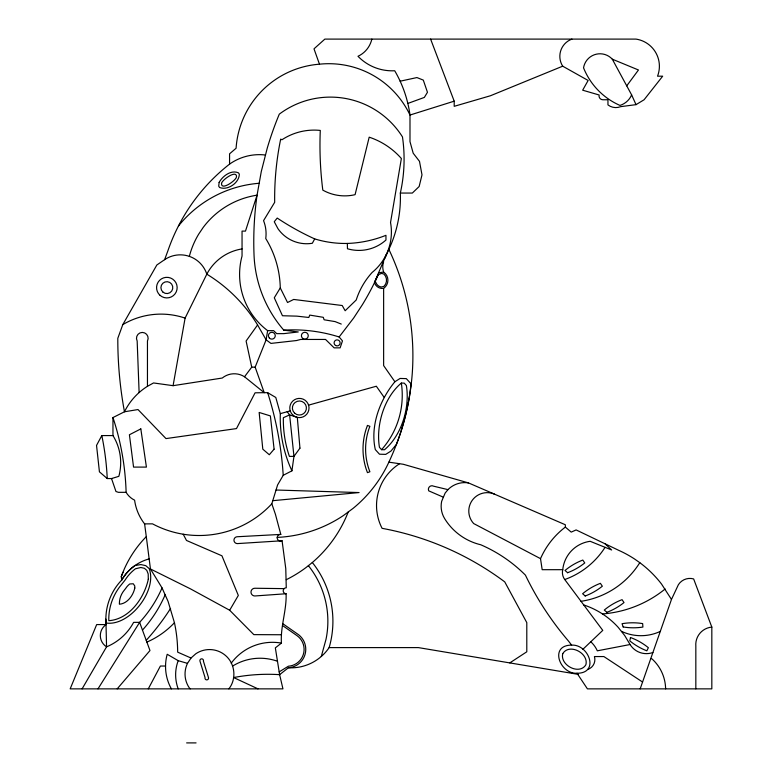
<?xml version="1.0" encoding="UTF-8"?>
<svg xmlns="http://www.w3.org/2000/svg" width="782" height="782" viewBox="0 0 782 782"><rect width="100%" height="100%" fill="white"/><g stroke="black" fill="none" stroke-linecap="round" stroke-linejoin="round"><path stroke-width="1.17" d="M287.15 411.743L289.623 414.89L293.954 456.385L291.921 470.832L283.231 475.3L277.6 484.928L271.823 503.794L275.42 514.282L280.797 534.409A3.372 3.372 0 0 0 277.229 538.427A3.372 3.372 0 0 0 282.077 540.763L285.772 568.622L286.261 587.81A2.972 2.972 0 0 0 283.211 590.703A2.972 2.972 0 0 0 286.104 593.753C286.711 610.429 280.327 626.587 281.422 643.107L275.342 647.867L279.624 674.661L282.947 688.864L70.175 688.864L96.665 624.574L106.108 624.574A13.323 13.323 0 0 0 106.557 646.841L82.09 688.864M384.979 258.138L388.869 249.38A122.07 122.07 0 0 0 400.335 193.056A154.631 154.631 0 0 0 402.466 136.899A85.16 85.16 0 0 0 279.291 114.152A331.744 331.744 0 0 0 267.248 148.169L261.296 171.493L257.053 195.177A331.744 331.744 0 0 0 254.042 255.186A121.884 121.884 0 0 0 283.788 330.151L298.274 331.959L283.788 333.64L276.72 333.64L273.641 330.649L267.639 330.649A70.38 70.38 0 0 1 242.049 255.988L242.049 231.101L245.48 231.101L257.053 195.177A82.716 82.716 0 0 0 203.164 227.484L198.667 234.17A82.716 82.716 0 0 0 189.342 256.369M267.639 330.649L266.115 339.838L255.157 367.149L264.228 392.681L267.659 392.681L275.792 397.461L280.318 413.649A125.687 125.687 0 0 0 289.936 466.336L291.921 470.832M112.96 435.574L101.807 435.574L96.538 445.408L99.431 471.839L107.242 478.555L111.533 478.555L118.844 476.336A51.563 51.563 0 0 0 112.96 435.574L112.96 417.559L124.465 411.782A62.785 62.785 0 0 1 147.456 386.308L153.536 382.955L173.086 385.673L185.099 318.108L206.81 274.169A48.21 48.21 0 0 1 242.049 248.92M321.294 656.479L326.016 639.295A89.109 89.109 0 0 0 308.391 565.66M605.112 543.813L611.651 549.99L590.175 541.3A31.798 31.798 0 0 0 562.757 569.687L542.17 569.687L540.518 558.651A79.627 79.627 0 0 1 565.357 527.097L565.337 524.761L468.467 482.905A23.616 23.616 0 0 0 447.959 489.63L445.134 493.09L441.664 501.301A23.616 23.616 0 0 0 444.606 518.554A58.073 58.073 0 0 0 480.715 544.751A143.165 143.165 0 0 1 525.426 575.141A303.856 303.856 0 0 0 568.612 641.201L571.632 645.13C588.797 644.094 599.892 673.312 577.018 673.253C559.853 674.289 548.759 645.072 571.632 645.13M640.175 688.864L671.474 599.442L678.395 584.682A13.685 13.685 0 0 1 693.644 578.934L711.825 627.096L711.825 688.864L587.419 688.864L577.018 673.253M430.608 39.1L454.205 101.171L454.205 106.323L490.441 95.756L562.698 66.187L588.132 80.468L582.668 90.194L599.139 94.993A3.832 3.832 0 0 0 602.805 99.754L607.956 99.754L607.956 104.905A12.923 12.923 0 0 0 620.703 106.645L636.02 104.651L644.085 99.764L662.686 76.186L657.545 76.186A27.478 27.478 0 0 0 636.02 39.1L324.862 39.1L314.002 48.836L319.467 64.192A90.36 90.36 0 0 0 236.086 148.248L229.566 153.829L229.566 164.122A187.084 187.084 0 0 0 167.895 250.807L164.621 259.663L156.84 265L122.803 324.598L117.808 338.303A397.442 397.442 0 0 0 124.465 411.782L138.003 409.553L165.989 438.594L236.487 428.585L255.079 392.808L264.228 392.681L244.522 376.768A19.003 19.003 0 0 0 222.254 378.038L173.086 385.673M283.788 330.151A152.324 152.324 0 0 1 339.134 336.974L353.689 317.981L362.428 304.628A266.408 266.408 0 0 0 373.992 283.68L386.396 254.297M106.108 624.574L105.873 620.527A56.646 56.646 0 0 1 121.718 580.048L121.269 576.647L124.191 569.276A109.421 109.421 0 0 1 146.293 536.638L144.602 523.881A49.119 49.119 0 0 1 134.602 500.167A19.863 19.863 0 0 1 126.117 492.328A262.449 262.449 0 0 0 112.96 417.559M121.269 576.647L122.94 572.277M277.19 537.4A129.538 129.538 0 0 0 343.572 515.426L353.053 508.398A129.538 129.538 0 0 0 388.869 462.152C401.88 434.499 409.827 404.538 412.212 374.079A247.581 247.581 0 0 0 388.869 249.38M374.92 281.735L378.556 273.905L375.135 281.276L375.966 282.713A6.862 6.862 0 0 0 381.313 287.014L383.923 286.378A8.524 8.524 0 0 0 383.923 274.062L381.626 273.387L378.224 274.648M148.287 688.864L160.398 666.029L165.549 666.029M314.706 238.911L312.331 243.27A34.858 34.858 0 0 1 277.952 228.667L274.247 221.726L277.219 218.061A268.539 268.539 0 0 0 314.706 238.911A104.612 104.612 0 0 0 347.335 243.446A114.319 114.319 0 0 0 385.956 235.314L385.956 240.035A40.39 40.39 0 0 1 347.462 248.754L347.335 243.446M280.894 634.749L253.827 634.632L229.673 610.253L238.324 595.434L221.932 555.797L186.497 540.46L183.203 534.214M280.279 287.923L287.541 302.507L293.69 299.447L342.213 305.518L345.155 310.747L356.221 299.985A74.613 74.613 0 0 1 372.154 272.439A52.042 52.042 0 0 0 390.531 222.518L401.371 158.511A73.674 73.674 0 0 0 369.192 137.173L355.087 194.669A44.779 44.779 0 0 1 322.8 190.114A355.458 355.458 0 0 1 320.288 130.428A58.445 58.445 0 0 0 281.94 139.773L280.679 139.118A294.491 294.491 0 0 0 274.678 202.313L263.554 220.651A35.591 35.591 0 0 1 265.753 238.539A98.239 98.239 0 0 1 280.279 287.923L274.287 297.776L282.449 315.742L296.857 316.143L308.792 317.472L309.77 315.097L323.318 317.326L324.09 319.779L335.097 321.598L341.265 324.071M97.985 688.864L139.626 622.355A123.869 123.869 0 0 0 162.05 587.917L150.447 568.973L146.293 536.638M190.202 688.864L189.244 687.789A24.496 24.496 0 0 1 187.494 663.361L191.013 658.024L195.793 653.772A24.496 24.496 0 0 1 229.81 660.321C235.441 668.854 235.333 680.819 228.852 688.864M164.621 259.663A27.878 27.878 0 0 1 206.81 274.169A152.382 152.382 0 0 1 257.581 324.95L246.105 341.011L251.726 367.149L244.522 376.768M626.724 85.854L638.464 69.989L612.296 59.178A16.666 16.666 0 0 0 583.548 67.848A69.08 69.08 0 0 0 619.979 105.423A18.807 18.807 0 0 0 631.631 94.905L612.296 59.178M117.192 688.864L149.978 650.536L139.626 622.355L133.624 622.355A54.183 54.183 0 0 1 106.557 646.841L105.893 619.09M394.881 381.743C379.817 399.944 370.013 426.014 375.311 449.591L379.485 454.205L385.722 454.381L390.932 451.087L396.464 444.342A236.672 236.672 0 0 0 409.641 395.184L410.99 385.076L410.491 383.239L406.317 378.625L400.081 378.449L394.881 381.743L383.63 365.585L383.63 288.372A9.892 9.892 0 0 0 383.63 272.068A15.875 15.875 0 0 1 383.63 261.775M582.883 649.304L602.766 630.38L564.741 579.54A11.71 11.71 0 0 1 562.757 569.687M348.205 511.995A126.938 126.938 0 0 1 312.331 562.502L306.221 567.39A126.938 126.938 0 0 1 286.28 579.697M578.299 674.377L418.37 647.604L329.144 647.604A46.04 46.04 0 0 1 288.392 667.76L279.624 674.661A182.988 182.988 0 0 0 233.642 677.554L258.011 688.864M509.796 662.901L526.794 651.797L526.794 622.619L504.742 581.876A293.846 293.846 0 0 0 382.085 528.329A49.501 49.501 0 0 1 399.553 463.726M401.342 383.063C384.089 397.51 375.771 425.398 379.446 447.333L381.567 449.689L384.461 449.767C401.713 435.32 410.042 407.432 406.366 385.497L404.235 383.141L401.342 383.063A82.042 82.042 0 0 1 381.567 449.689M279.174 671.875L288.392 666.215A16.872 16.872 0 0 0 297.082 635.688L282.673 625.629M282.077 540.763L237.386 543.598A3.431 3.431 0 0 1 233.955 540.167A3.431 3.431 0 0 1 237.386 536.735L280.797 534.409M379.084 272.703L383.63 272.068M407.833 103.449L424.343 97.418L427.461 92.286L423.297 80.106L416.923 77.565L400.149 81.201M454.205 101.171L409.993 115.042A89.803 89.803 0 0 0 319.467 64.192M308.577 405.135L376.338 386.23L384.226 397.461M280.318 413.649L290.23 410.882M652.892 652.511A19.188 19.188 0 0 1 630.067 644.524L597.321 650.819A27.702 27.702 0 0 0 590.801 641.768M272.771 500.685L359.085 492.562L276.046 490.021M286.104 593.753L254.844 595.972A3.861 3.861 0 0 1 250.983 592.111A3.861 3.861 0 0 1 254.844 588.25L284.14 588.631M144.602 523.881L152.519 523.852A99.128 99.128 0 0 0 271.823 503.794M400.335 193.056L412.339 193.056L419.152 186.517L421.997 174.855L419.494 161.356L413.199 153.213L409.993 141.64L409.993 115.042A119.411 119.411 0 0 0 394.705 70.751A47.526 47.526 0 0 1 357.99 56.284A24.946 24.946 0 0 0 371.841 39.1M251.726 367.149L255.157 367.149M126.117 492.328L118.395 492.328L115.961 491.507L111.533 478.555M186.634 742.9L196.067 742.9M388.869 462.152L403.297 464.273L468.467 482.905M106.02 623.01C129.431 626.626 157.544 590.684 149.206 568.661L145.745 565.64L140.907 564.575L135.012 565.523A45.815 45.815 0 0 0 121.718 580.048A45.434 45.434 0 0 1 149.147 558.886M447.959 489.63L433.775 486.228A3.578 3.578 0 0 0 428.702 490.842L443.003 497.029M171.366 688.864A45.943 45.943 0 0 1 167.201 654.27L178.208 660.673L187.494 663.361M650.81 658.473L651.953 658.874A41.29 41.29 0 0 1 665.619 688.864M191.013 658.024L177.661 652.149A142.901 142.901 0 0 0 174.445 622.726L168.091 601.446L162.05 587.917M150.447 568.973L190.456 588.856L229.673 610.253M540.518 558.651L473.677 523.559A18.416 18.416 0 0 1 494.507 494.156M642.56 682.031L603.87 656.557L594.428 656.557A10.361 10.361 0 0 1 587.575 669.5M283.025 623.86L297.072 633.674A18.455 18.455 0 0 1 288.392 667.76M671.474 599.442L661.533 584.046A111.103 111.103 0 0 0 639.793 562.669L634.788 559.159A111.103 111.103 0 0 0 618.728 550.342L576.119 529.922L571.212 532.122L565.357 527.097M339.134 336.974L342.477 340.884L340.131 347.853L334.129 347.853L325.547 339.447L300.669 339.447L296.515 340.541L270.943 343.406L266.115 339.838L257.581 324.95M630.067 644.524L624.73 635.59L618.269 627.428A80.233 80.233 0 0 0 583.753 604.955M631.631 94.905L636.02 104.651M374.529 282.556L374.686 283.211A8.25 8.25 0 0 0 383.63 288.372M283.231 475.3L282.713 468.301A344.608 344.608 0 0 0 267.659 392.681M139.118 392.554L137.163 341.011A5.836 5.836 0 0 1 142.304 332.428A5.836 5.836 0 0 1 147.456 341.011L147.456 386.308M695.833 688.864L695.833 646.157A17.605 17.605 0 0 1 711.825 627.096M229.566 164.122A51.426 51.426 0 0 1 265.372 155.012M660.282 631.406A45.688 45.688 0 0 1 621.631 631.406M665.13 588.993A112.979 112.979 0 0 1 602.482 613.938M178.208 688.864A39.872 39.872 0 0 1 178.208 660.673M312.331 562.502A94.163 94.163 0 0 1 329.144 647.604M639.793 562.669A83.948 83.948 0 0 1 581.026 601.309M562.698 66.187A18.348 18.348 0 0 1 571.925 39.1M178.443 226.018A114.768 114.768 0 0 1 258.959 183.291M170.574 608.425A234.981 234.981 0 0 1 161.092 622.218L159.078 624.886A234.981 234.981 0 0 1 146.224 640.311M174.445 622.726A83.557 83.557 0 0 1 146.879 642.1M232.674 666.039A51.895 51.895 0 0 1 277.483 661.259M231.237 663.175A51.153 51.153 0 0 1 281.422 643.107M605.072 547.322A79.784 79.784 0 0 1 564.741 579.54M101.807 435.574A273.798 273.798 0 0 1 107.242 478.555M122.803 324.598A74.867 74.867 0 0 1 185.099 318.108M165.246 594.603A130.379 130.379 0 0 1 142.471 630.087M562.776 653.596C559.677 665.091 579.276 675.482 585.874 664.788C588.973 653.293 569.374 642.902 562.776 653.596M630.478 637.506L629.803 640.869A62.042 62.042 0 0 0 646.841 650.819L648.366 647.701A62.198 62.198 0 0 0 630.478 637.506M134.797 588.064C133.214 595.395 127.358 603.675 119.402 604.203L119.382 603.587A20.948 20.948 0 0 1 124.27 590.214L125.716 588.396A16.745 16.745 0 0 1 129.773 583.968L133.282 583.773L134.758 585.992L134.797 588.064M148.297 579.306C144.24 598.093 129.225 619.324 108.825 620.693L108.776 619.1A53.723 53.723 0 0 1 121.308 584.819L125.012 580.166A42.942 42.942 0 0 1 135.413 568.788L140.819 567.497L144.406 568.289L146.791 570.361L148.199 573.988L148.297 579.306M219.126 182.411L218.716 186.155L219.566 187.475C227.611 190.847 239.282 182.832 239.321 174.171L238.461 172.851C231.11 169.557 222.606 176.087 219.126 182.411M221.521 183.418C221.003 191.033 235.92 180.574 236.506 176.908C237.024 169.293 222.108 179.743 221.521 183.418M367.452 425.437L366.123 429.162A64.984 64.984 0 0 0 366.123 468.917L367.452 472.641L369.886 471.771A62.394 62.394 0 0 1 369.886 426.307L367.452 425.437M299.946 448.164L293.954 456.385L289.399 456.385A112.588 112.588 0 0 1 283.358 417.696L289.623 414.89L297.307 417.393L299.946 448.164M274.101 449.171L269.311 454.753L262.801 449.171L259.155 412.456L270.377 415.916L274.101 449.171M140.819 428.898L129.411 434.763L133.556 467.098L146.42 467.098L140.819 428.898M567.605 572.717L565.034 570.459A62.198 62.198 0 0 1 582.805 560.068L584.75 562.942A62.042 62.042 0 0 1 567.605 572.717M606.871 612.326L604.291 610.058A62.198 62.198 0 0 1 622.061 599.667L624.007 602.551A62.042 62.042 0 0 1 606.871 612.326M585.2 595.992L582.619 593.724A62.198 62.198 0 0 1 600.39 583.333L602.336 586.217A62.042 62.042 0 0 1 585.2 595.992M623.166 626.959L622.061 623.704A62.198 62.198 0 0 1 642.657 623.596L642.902 627.066A62.042 62.042 0 0 1 623.166 626.959M208.481 677.554L203.408 661.161A1.799 1.799 0 0 0 201.688 658.835A1.799 1.799 0 0 0 199.977 661.161L205.05 677.554A1.799 1.799 0 0 0 206.771 679.881A1.799 1.799 0 0 0 208.481 677.554M269.419 338.127A3.431 3.431 0 0 0 275.156 336.592A3.431 3.431 0 0 0 270.953 332.389A3.431 3.431 0 0 0 269.419 338.127M294.648 413.179A7.018 7.018 0 0 0 306.251 409.543A7.018 7.018 0 0 0 297.297 401.313A7.018 7.018 0 0 0 294.648 413.179M335.605 345.497A3.02 3.02 0 0 0 340.131 342.887A3.02 3.02 0 0 0 335.605 340.268A3.02 3.02 0 0 0 335.605 345.497M303.123 338.674A3.431 3.431 0 0 0 308.264 335.703A3.431 3.431 0 0 0 303.123 332.731A3.431 3.431 0 0 0 303.123 338.674M160.066 295.361A10.293 10.293 0 0 0 176.957 289.643A10.293 10.293 0 0 0 163.555 277.874A10.293 10.293 0 0 0 160.066 295.361M292.898 415.086A9.609 9.609 0 0 0 308.782 410.1A9.609 9.609 0 0 0 296.525 398.84A9.609 9.609 0 0 0 292.898 415.086M162.93 292.097A5.943 5.943 0 0 0 172.685 288.793A5.943 5.943 0 0 0 164.953 281.999A5.943 5.943 0 0 0 162.93 292.097"/></g></svg>
